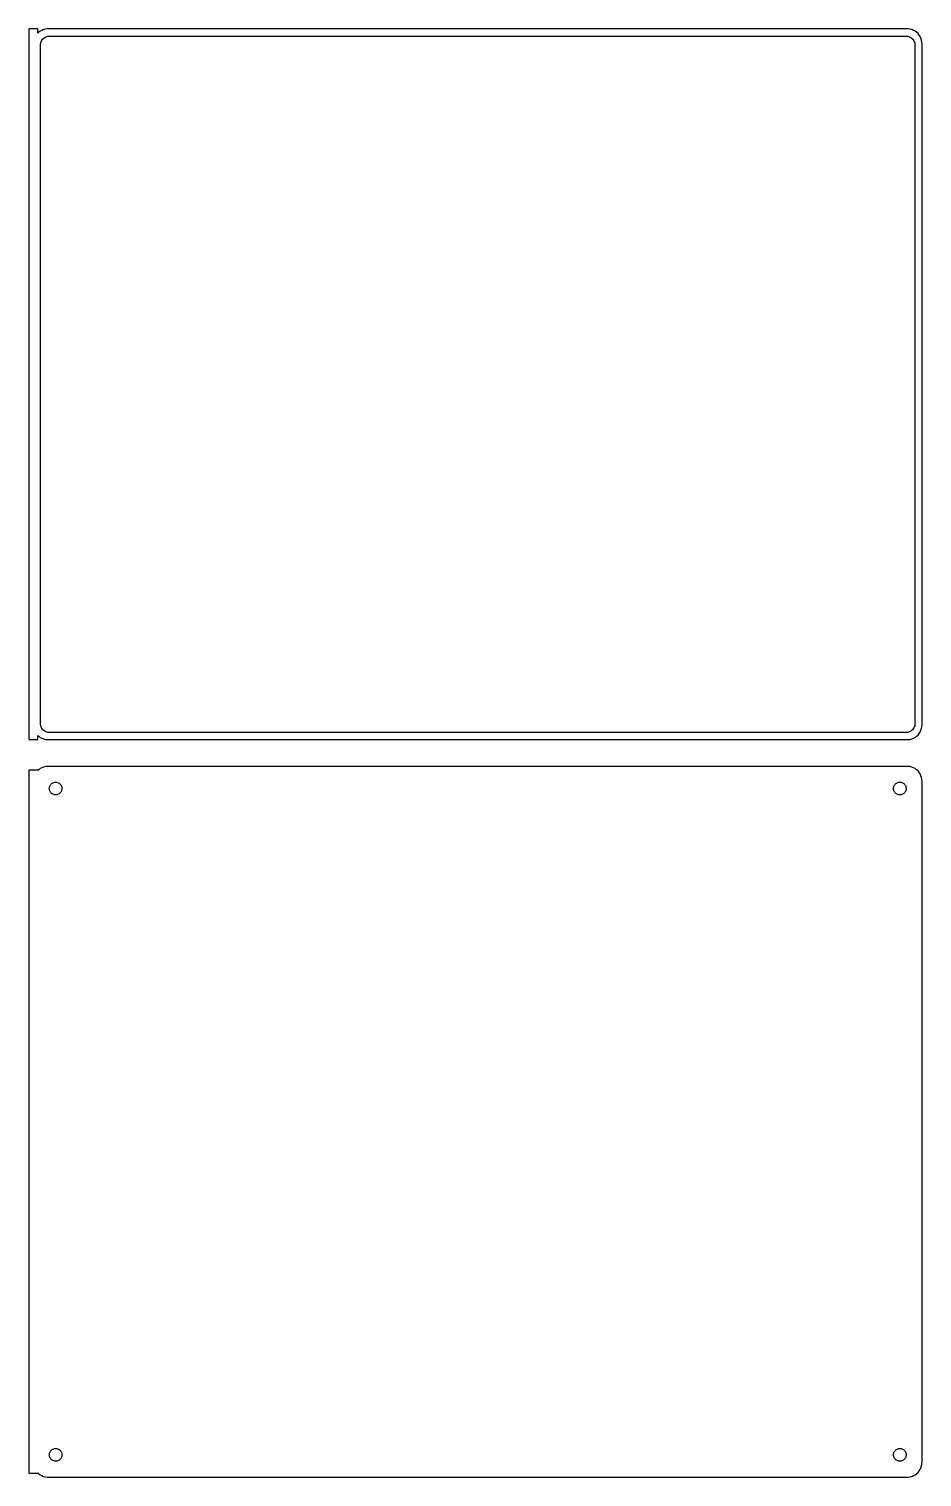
# Model space of a CAD drawing. Header units: metres. Extents: x -152 to 150, y 378 to 867.
import ezdxf

# ---------------------------------------------------------------- set-up
doc = ezdxf.new("R2010")
doc.units = ezdxf.units.M

msp = doc.modelspace()

# ---------------------------------------------------------------- linework, layer by layer
for p, q in [((-148.5, 866.979), (-151.5, 866.979)), ((-151.5, 866.979), (-151.5, 627.021)), ((-148.5, 865.559), (-148.5, 866.979)), ((-148.187, 865.853), (-148.5, 865.559)), ((-147.679, 866.222), (-148.187, 865.853)), ((-147.129, 866.524), (-147.679, 866.222)), ((-146.545, 866.755), (-147.129, 866.524)), ((-145.937, 866.911), (-146.545, 866.755)), ((-145.314, 866.99), (-145.937, 866.911)), ((145.314, 866.99), (-145.314, 866.99)), ((145.937, 866.911), (145.314, 866.99)), ((146.545, 866.755), (145.937, 866.911)), ((147.129, 866.524), (146.545, 866.755)), ((147.679, 866.222), (147.129, 866.524)), ((148.187, 865.853), (147.679, 866.222)), ((148.645, 865.423), (148.187, 865.853)), ((-147.613, 861.5), (-147.588, 861.89)), ((-147.613, 632.5), (-147.613, 861.5)), ((-147.588, 861.89), (-147.515, 862.274)), ((-147.515, 862.274), (-147.394, 862.646)), ((-147.394, 862.646), (-147.228, 863)), ((-147.228, 863), (-147.018, 863.33)), ((-147.018, 863.33), (-146.769, 863.631)), ((-146.769, 863.631), (-146.484, 863.899)), ((-146.484, 863.899), (-146.168, 864.128)), ((-146.168, 864.128), (-145.825, 864.317)), ((-145.825, 864.317), (-145.462, 864.461)), ((-145.462, 864.461), (-145.083, 864.558)), ((-145.083, 864.558), (-144.695, 864.607)), ((-144.695, 864.607), (144.695, 864.607)), ((144.695, 864.607), (145.083, 864.558)), ((145.083, 864.558), (145.462, 864.461)), ((145.462, 864.461), (145.825, 864.317)), ((145.825, 864.317), (146.168, 864.128)), ((146.168, 864.128), (146.484, 863.899)), ((146.484, 863.899), (146.769, 863.631)), ((146.769, 863.631), (147.018, 863.33)), ((147.018, 863.33), (147.228, 863)), ((147.228, 863), (147.394, 862.646)), ((147.394, 862.646), (147.515, 862.274)), ((147.515, 862.274), (147.588, 861.89)), ((147.588, 861.89), (147.613, 861.5)), ((147.613, 861.5), (147.613, 632.5)), ((149.045, 864.939), (148.645, 865.423)), ((149.382, 864.409), (149.045, 864.939)), ((149.649, 863.841), (149.382, 864.409)), ((149.843, 863.243), (149.649, 863.841)), ((149.961, 862.627), (149.843, 863.243)), ((150, 862), (149.961, 862.627)), ((150, 632), (150, 862)), ((-147.588, 632.11), (-147.613, 632.5)), ((-147.515, 631.726), (-147.588, 632.11)), ((-147.394, 631.354), (-147.515, 631.726)), ((-147.228, 631), (-147.394, 631.354)), ((-147.018, 630.67), (-147.228, 631)), ((147.228, 631), (147.018, 630.67)), ((147.394, 631.354), (147.228, 631)), ((147.515, 631.726), (147.394, 631.354)), ((147.588, 632.11), (147.515, 631.726)), ((147.613, 632.5), (147.588, 632.11)), ((149.843, 630.757), (149.961, 631.373)), ((149.961, 631.373), (150, 632)), ((-151.5, 627.021), (-148.5, 627.021)), ((-148.5, 627.021), (-148.5, 628.441)), ((-148.5, 628.441), (-148.187, 628.147)), ((-148.187, 628.147), (-147.679, 627.778)), ((-147.679, 627.778), (-147.129, 627.476)), ((-147.129, 627.476), (-146.545, 627.245)), ((-146.769, 630.369), (-147.018, 630.67)), ((-146.484, 630.101), (-146.769, 630.369)), ((-146.545, 627.245), (-145.937, 627.089)), ((-146.168, 629.872), (-146.484, 630.101)), ((-145.825, 629.683), (-146.168, 629.872)), ((-145.937, 627.089), (-145.314, 627.01)), ((-145.462, 629.539), (-145.825, 629.683)), ((-145.083, 629.442), (-145.462, 629.539)), ((-145.314, 627.01), (145.314, 627.01)), ((-144.695, 629.393), (-145.083, 629.442)), ((144.695, 629.393), (-144.695, 629.393)), ((145.083, 629.442), (144.695, 629.393)), ((145.462, 629.539), (145.083, 629.442)), ((145.314, 627.01), (145.937, 627.089)), ((145.825, 629.683), (145.462, 629.539)), ((146.168, 629.872), (145.825, 629.683)), ((145.937, 627.089), (146.545, 627.245)), ((146.484, 630.101), (146.168, 629.872)), ((146.769, 630.369), (146.484, 630.101)), ((146.545, 627.245), (147.129, 627.476)), ((147.018, 630.67), (146.769, 630.369)), ((147.129, 627.476), (147.679, 627.778)), ((147.679, 627.778), (148.187, 628.147)), ((148.187, 628.147), (148.645, 628.577)), ((148.645, 628.577), (149.045, 629.061)), ((149.045, 629.061), (149.382, 629.591)), ((149.382, 629.591), (149.649, 630.159)), ((149.649, 630.159), (149.843, 630.757)), ((-148.5, 616.653), (-151.5, 616.653)), ((-151.5, 616.653), (-151.5, 379.347)), ((-148.187, 616.853), (-148.5, 616.559)), ((-148.5, 616.559), (-148.5, 616.653)), ((-147.679, 617.222), (-148.187, 616.853)), ((-147.129, 617.524), (-147.679, 617.222)), ((-146.545, 617.755), (-147.129, 617.524)), ((-145.937, 617.911), (-146.545, 617.755)), ((-145.314, 617.99), (-145.937, 617.911)), ((145.314, 617.99), (-145.314, 617.99)), ((145.937, 617.911), (145.314, 617.99)), ((146.545, 617.755), (145.937, 617.911)), ((147.129, 617.524), (146.545, 617.755)), ((147.679, 617.222), (147.129, 617.524)), ((148.187, 616.853), (147.679, 617.222)), ((148.645, 616.423), (148.187, 616.853)), ((149.045, 615.939), (148.645, 616.423)), ((-144.568, 611.031), (-144.485, 611.286)), ((-144.485, 611.286), (-144.371, 611.529)), ((-144.371, 611.529), (-144.227, 611.755)), ((-144.227, 611.755), (-144.057, 611.962)), ((-144.057, 611.962), (-143.861, 612.145)), ((-143.861, 612.145), (-143.644, 612.303)), ((-143.644, 612.303), (-143.409, 612.432)), ((-143.409, 612.432), (-143.16, 612.531)), ((-143.16, 612.531), (-142.9, 612.597)), ((-142.9, 612.597), (-142.634, 612.631)), ((-142.634, 612.631), (-142.366, 612.631)), ((-142.366, 612.631), (-142.1, 612.597)), ((-142.1, 612.597), (-141.84, 612.531)), ((-141.84, 612.531), (-141.591, 612.432)), ((-141.591, 612.432), (-141.356, 612.303)), ((-141.356, 612.303), (-141.139, 612.145)), ((-141.139, 612.145), (-140.943, 611.962)), ((-140.943, 611.962), (-140.773, 611.755)), ((-140.773, 611.755), (-140.629, 611.529)), ((-140.629, 611.529), (-140.515, 611.286)), ((-140.515, 611.286), (-140.432, 611.031)), ((140.432, 611.031), (140.515, 611.286)), ((140.515, 611.286), (140.629, 611.529)), ((140.629, 611.529), (140.773, 611.755)), ((140.773, 611.755), (140.943, 611.962)), ((140.943, 611.962), (141.139, 612.145)), ((141.139, 612.145), (141.356, 612.303)), ((141.356, 612.303), (141.591, 612.432)), ((141.591, 612.432), (141.84, 612.531)), ((141.84, 612.531), (142.1, 612.597)), ((142.1, 612.597), (142.366, 612.631)), ((142.366, 612.631), (142.634, 612.631)), ((142.634, 612.631), (142.9, 612.597)), ((142.9, 612.597), (143.16, 612.531)), ((143.16, 612.531), (143.409, 612.432)), ((143.409, 612.432), (143.644, 612.303)), ((143.644, 612.303), (143.861, 612.145)), ((143.861, 612.145), (144.057, 611.962)), ((144.057, 611.962), (144.227, 611.755)), ((144.227, 611.755), (144.371, 611.529)), ((144.371, 611.529), (144.485, 611.286)), ((144.485, 611.286), (144.568, 611.031)), ((149.382, 615.409), (149.045, 615.939)), ((149.649, 614.841), (149.382, 615.409)), ((149.843, 614.243), (149.649, 614.841)), ((149.961, 613.627), (149.843, 614.243)), ((150, 613), (149.961, 613.627)), ((150, 383), (150, 613)), ((-144.635, 610.5), (-144.618, 610.768)), ((-144.618, 610.232), (-144.635, 610.5)), ((-144.618, 610.768), (-144.568, 611.031)), ((-144.568, 609.969), (-144.618, 610.232)), ((-144.485, 609.714), (-144.568, 609.969)), ((-144.371, 609.471), (-144.485, 609.714)), ((-144.227, 609.245), (-144.371, 609.471)), ((-144.057, 609.038), (-144.227, 609.245)), ((-143.861, 608.855), (-144.057, 609.038)), ((-143.644, 608.697), (-143.861, 608.855)), ((-143.409, 608.568), (-143.644, 608.697)), ((-143.16, 608.469), (-143.409, 608.568)), ((-142.9, 608.403), (-143.16, 608.469)), ((-142.634, 608.369), (-142.9, 608.403)), ((-142.366, 608.369), (-142.634, 608.369)), ((-142.1, 608.403), (-142.366, 608.369)), ((-141.84, 608.469), (-142.1, 608.403)), ((-141.591, 608.568), (-141.84, 608.469)), ((-141.356, 608.697), (-141.591, 608.568)), ((-141.139, 608.855), (-141.356, 608.697)), ((-140.943, 609.038), (-141.139, 608.855)), ((-140.773, 609.245), (-140.943, 609.038)), ((-140.629, 609.471), (-140.773, 609.245)), ((-140.515, 609.714), (-140.629, 609.471)), ((-140.432, 609.969), (-140.515, 609.714)), ((-140.432, 611.031), (-140.382, 610.768)), ((-140.382, 610.232), (-140.432, 609.969)), ((-140.382, 610.768), (-140.365, 610.5)), ((-140.365, 610.5), (-140.382, 610.232)), ((140.365, 610.5), (140.382, 610.768)), ((140.382, 610.232), (140.365, 610.5)), ((140.382, 610.768), (140.432, 611.031)), ((140.432, 609.969), (140.382, 610.232)), ((140.515, 609.714), (140.432, 609.969)), ((140.629, 609.471), (140.515, 609.714)), ((140.773, 609.245), (140.629, 609.471)), ((140.943, 609.038), (140.773, 609.245)), ((141.139, 608.855), (140.943, 609.038)), ((141.356, 608.697), (141.139, 608.855)), ((141.591, 608.568), (141.356, 608.697)), ((141.84, 608.469), (141.591, 608.568)), ((142.1, 608.403), (141.84, 608.469)), ((142.366, 608.369), (142.1, 608.403)), ((142.634, 608.369), (142.366, 608.369)), ((142.9, 608.403), (142.634, 608.369)), ((143.16, 608.469), (142.9, 608.403)), ((143.409, 608.568), (143.16, 608.469)), ((143.644, 608.697), (143.409, 608.568)), ((143.861, 608.855), (143.644, 608.697)), ((144.057, 609.038), (143.861, 608.855)), ((144.227, 609.245), (144.057, 609.038)), ((144.371, 609.471), (144.227, 609.245)), ((144.485, 609.714), (144.371, 609.471)), ((144.568, 609.969), (144.485, 609.714)), ((144.568, 611.031), (144.618, 610.768)), ((144.618, 610.232), (144.568, 609.969)), ((144.618, 610.768), (144.635, 610.5)), ((144.635, 610.5), (144.618, 610.232)), ((-144.485, 386.286), (-144.371, 386.529)), ((-144.371, 386.529), (-144.227, 386.755)), ((-144.227, 386.755), (-144.057, 386.962)), ((-144.057, 386.962), (-143.861, 387.145)), ((-143.861, 387.145), (-143.644, 387.303)), ((-143.644, 387.303), (-143.409, 387.432)), ((-143.409, 387.432), (-143.16, 387.531)), ((-143.16, 387.531), (-142.9, 387.597)), ((-142.9, 387.597), (-142.634, 387.631)), ((-142.634, 387.631), (-142.366, 387.631)), ((-142.366, 387.631), (-142.1, 387.597)), ((-142.1, 387.597), (-141.84, 387.531)), ((-141.84, 387.531), (-141.591, 387.432)), ((-141.591, 387.432), (-141.356, 387.303)), ((-141.356, 387.303), (-141.139, 387.145)), ((-141.139, 387.145), (-140.943, 386.962)), ((-140.943, 386.962), (-140.773, 386.755)), ((-140.773, 386.755), (-140.629, 386.529)), ((-140.629, 386.529), (-140.515, 386.286)), ((140.515, 386.286), (140.629, 386.529)), ((140.629, 386.529), (140.773, 386.755)), ((140.773, 386.755), (140.943, 386.962)), ((140.943, 386.962), (141.139, 387.145)), ((141.139, 387.145), (141.356, 387.303)), ((141.356, 387.303), (141.591, 387.432)), ((141.591, 387.432), (141.84, 387.531)), ((141.84, 387.531), (142.1, 387.597)), ((142.1, 387.597), (142.366, 387.631)), ((142.366, 387.631), (142.634, 387.631)), ((142.634, 387.631), (142.9, 387.597)), ((142.9, 387.597), (143.16, 387.531)), ((143.16, 387.531), (143.409, 387.432)), ((143.409, 387.432), (143.644, 387.303)), ((143.644, 387.303), (143.861, 387.145)), ((143.861, 387.145), (144.057, 386.962)), ((144.057, 386.962), (144.227, 386.755)), ((144.227, 386.755), (144.371, 386.529)), ((144.371, 386.529), (144.485, 386.286)), ((-144.635, 385.5), (-144.618, 385.768)), ((-144.618, 385.232), (-144.635, 385.5)), ((-144.618, 385.768), (-144.568, 386.031)), ((-144.568, 384.969), (-144.618, 385.232)), ((-144.568, 386.031), (-144.485, 386.286)), ((-144.485, 384.714), (-144.568, 384.969)), ((-144.371, 384.471), (-144.485, 384.714)), ((-144.227, 384.245), (-144.371, 384.471)), ((-144.057, 384.038), (-144.227, 384.245)), ((-143.861, 383.855), (-144.057, 384.038)), ((-143.644, 383.697), (-143.861, 383.855)), ((-143.409, 383.568), (-143.644, 383.697)), ((-143.16, 383.469), (-143.409, 383.568)), ((-142.9, 383.403), (-143.16, 383.469)), ((-142.634, 383.369), (-142.9, 383.403)), ((-142.366, 383.369), (-142.634, 383.369)), ((-142.1, 383.403), (-142.366, 383.369)), ((-141.84, 383.469), (-142.1, 383.403)), ((-141.591, 383.568), (-141.84, 383.469)), ((-141.356, 383.697), (-141.591, 383.568)), ((-141.139, 383.855), (-141.356, 383.697)), ((-140.943, 384.038), (-141.139, 383.855)), ((-140.773, 384.245), (-140.943, 384.038)), ((-140.629, 384.471), (-140.773, 384.245)), ((-140.515, 384.714), (-140.629, 384.471)), ((-140.515, 386.286), (-140.432, 386.031)), ((-140.432, 384.969), (-140.515, 384.714)), ((-140.432, 386.031), (-140.382, 385.768)), ((-140.382, 385.232), (-140.432, 384.969)), ((-140.382, 385.768), (-140.365, 385.5)), ((-140.365, 385.5), (-140.382, 385.232)), ((140.365, 385.5), (140.382, 385.768)), ((140.382, 385.232), (140.365, 385.5)), ((140.382, 385.768), (140.432, 386.031)), ((140.432, 384.969), (140.382, 385.232)), ((140.432, 386.031), (140.515, 386.286)), ((140.515, 384.714), (140.432, 384.969)), ((140.629, 384.471), (140.515, 384.714)), ((140.773, 384.245), (140.629, 384.471)), ((140.943, 384.038), (140.773, 384.245)), ((141.139, 383.855), (140.943, 384.038)), ((141.356, 383.697), (141.139, 383.855)), ((141.591, 383.568), (141.356, 383.697)), ((141.84, 383.469), (141.591, 383.568)), ((142.1, 383.403), (141.84, 383.469)), ((142.366, 383.369), (142.1, 383.403)), ((142.634, 383.369), (142.366, 383.369)), ((142.9, 383.403), (142.634, 383.369)), ((143.16, 383.469), (142.9, 383.403)), ((143.409, 383.568), (143.16, 383.469)), ((143.644, 383.697), (143.409, 383.568)), ((143.861, 383.855), (143.644, 383.697)), ((144.057, 384.038), (143.861, 383.855)), ((144.227, 384.245), (144.057, 384.038)), ((144.371, 384.471), (144.227, 384.245)), ((144.485, 384.714), (144.371, 384.471)), ((144.485, 386.286), (144.568, 386.031)), ((144.568, 384.969), (144.485, 384.714)), ((144.568, 386.031), (144.618, 385.768)), ((144.618, 385.232), (144.568, 384.969)), ((144.618, 385.768), (144.635, 385.5)), ((144.635, 385.5), (144.618, 385.232)), ((149.649, 381.159), (149.843, 381.757)), ((149.843, 381.757), (149.961, 382.373)), ((149.961, 382.373), (150, 383)), ((-151.5, 379.347), (-148.5, 379.347)), ((-148.5, 379.347), (-148.5, 379.441)), ((-148.5, 379.441), (-148.187, 379.147)), ((-148.187, 379.147), (-147.679, 378.778)), ((-147.679, 378.778), (-147.129, 378.476)), ((-147.129, 378.476), (-146.545, 378.245)), ((-146.545, 378.245), (-145.937, 378.089)), ((-145.937, 378.089), (-145.314, 378.01)), ((-145.314, 378.01), (145.314, 378.01)), ((145.314, 378.01), (145.937, 378.089)), ((145.937, 378.089), (146.545, 378.245)), ((146.545, 378.245), (147.129, 378.476)), ((147.129, 378.476), (147.679, 378.778)), ((147.679, 378.778), (148.187, 379.147)), ((148.187, 379.147), (148.645, 379.577)), ((148.645, 379.577), (149.045, 380.061)), ((149.045, 380.061), (149.382, 380.591)), ((149.382, 380.591), (149.649, 381.159))]:
    msp.add_line(p, q)

doc.saveas('drawing.dxf')
